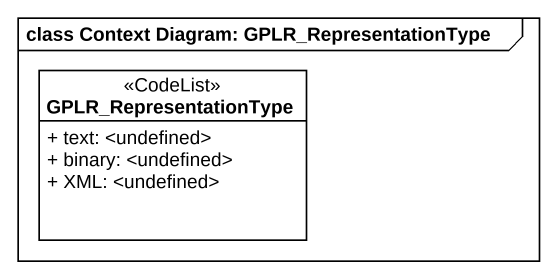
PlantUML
@startuml
mainframe class Context Diagram: GPLR_RepresentationType
hide circle
hide empty members
skinparam classAttributeIconSize 0
class GPLR_RepresentationType <<CodeList>> #FFFFFF {
  + text: <undefined>
  + binary: <undefined>
  + XML: <undefined>
}
@enduml
